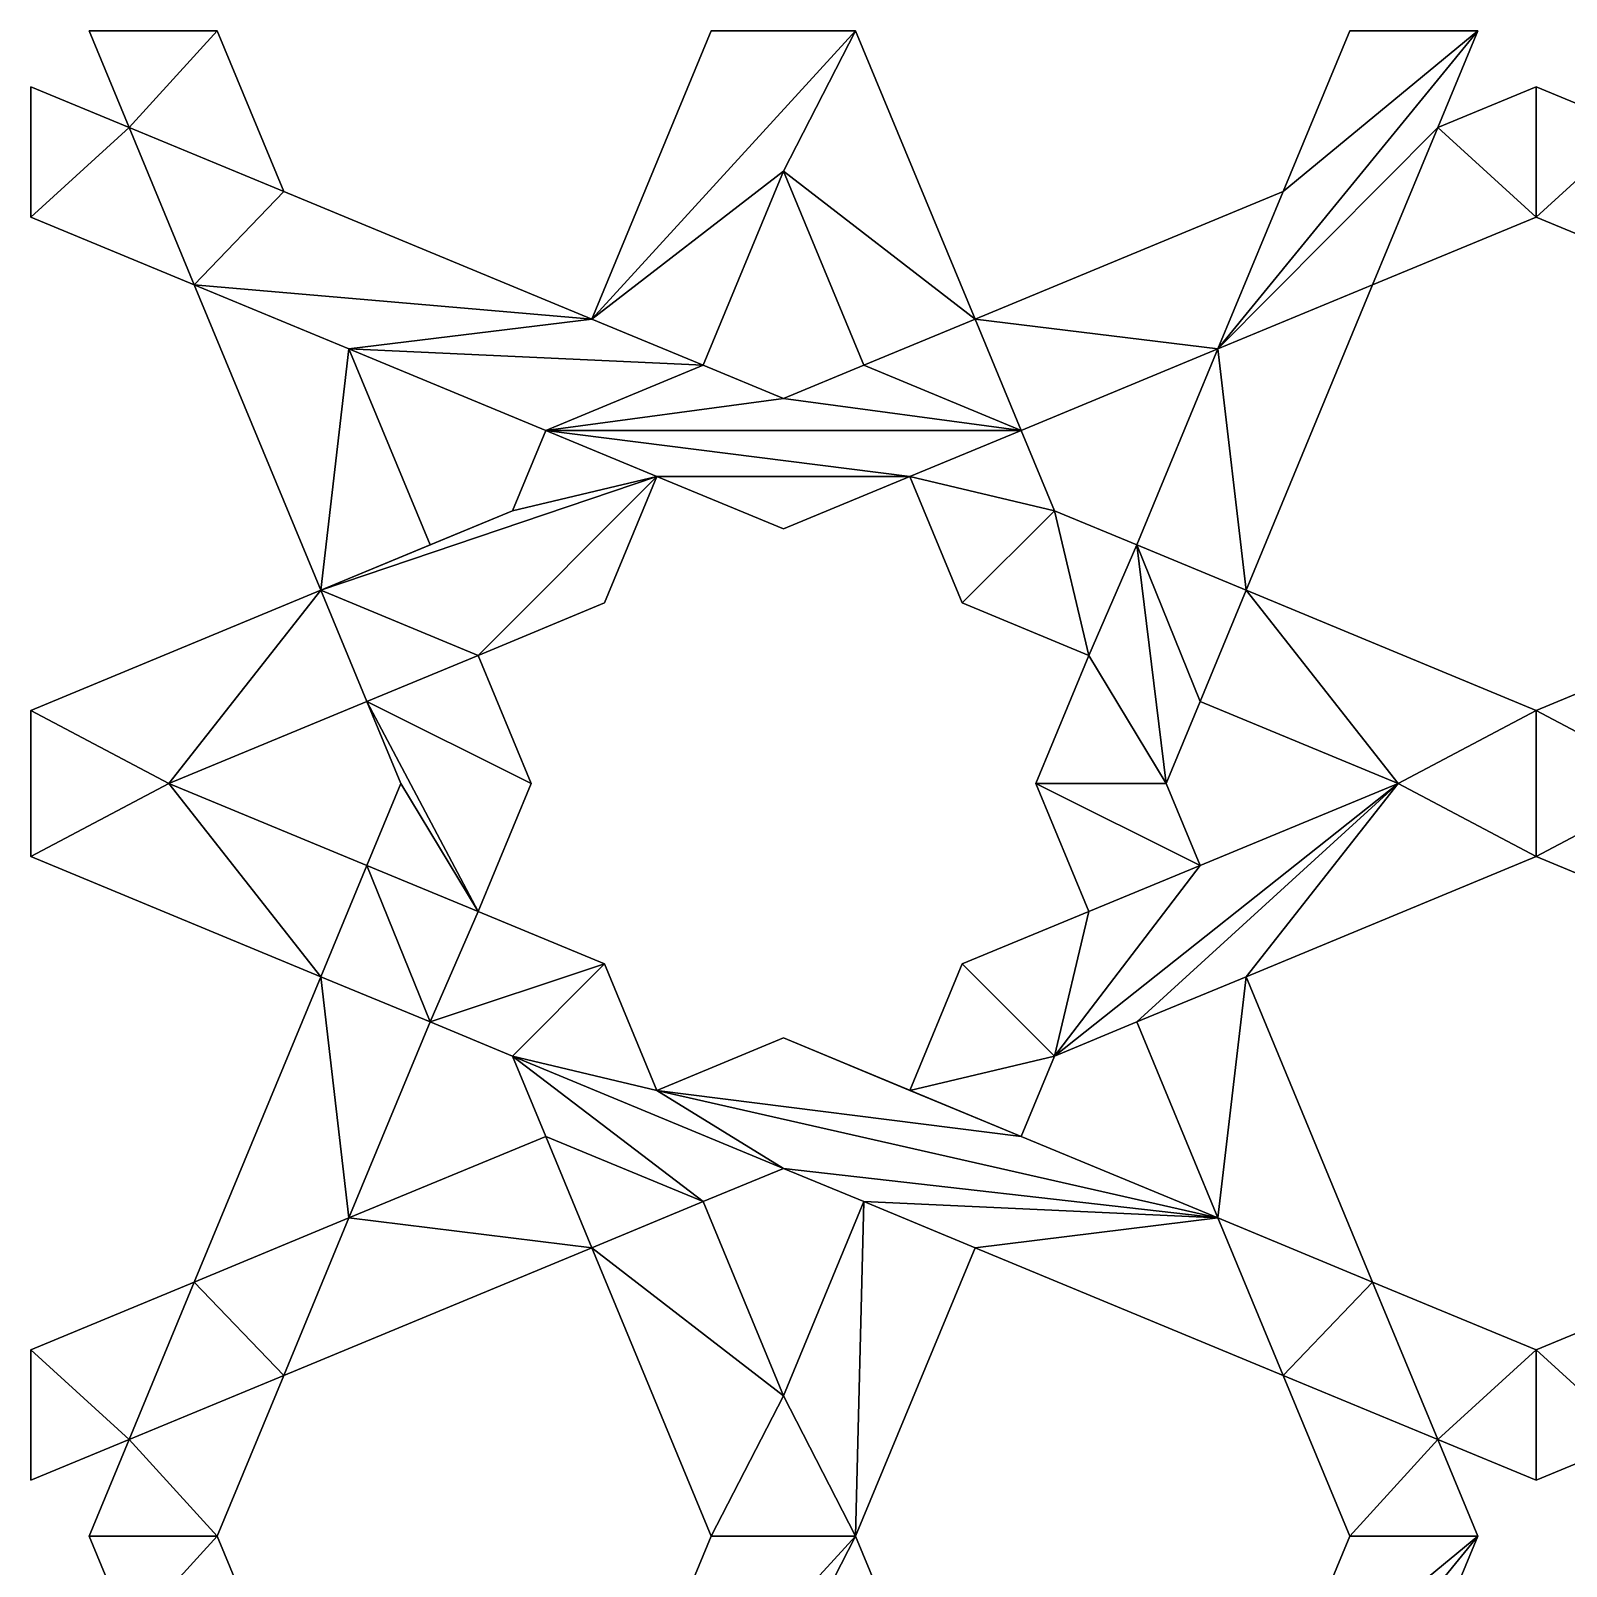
# Model space of a CAD drawing. Header units: centimetres. Extents: x -473 to 395, y -868 to 85.
# Drawn here: x 0 to 25.5, y -0.5 to 25 of the extents above; entities that cross this region are included whole.
import ezdxf

# ---------------------------------------------------------------- set-up
doc = ezdxf.new("R2010")
doc.units = ezdxf.units.CM
doc.layers.get('0').update_dxf_attribs({"true_color": 0x5890e1})

msp = doc.modelspace()

# ---------------------------------------------------------------- meshes
mesh = msp.add_polyface()
corners = [(6.632, 16.461, -0.5), (5.284, 19.716, -0.5), (5.284, 19.716, 0.5), (6.632, 16.461, 0.5), (2.294, 12.5, -0.5), (5.582, 13.862, -0.5), (5.582, 13.862, 0.5), (2.294, 12.5, 0.5), (6.146, 12.5, -0.5), (6.146, 12.5, 0.5), (9.317, 20.21, -0.5), (4.201, 22.33, -0.5), (4.201, 22.33, 0.5), (3.095, 25, -0.5), (3.095, 25, 0.5), (0.968, 25, -0.5), (0.968, 25, 0.5), (1.634, 23.393, -0.5), (1.634, 23.393, 0.5), (0, 24.07, -0.5), (0, 24.07, 0.5), (0, 21.905, -0.5), (0, 21.905, 0.5), (2.716, 20.78, -0.5), (2.716, 20.78, 0.5), (4.817, 15.709, -0.5), (4.817, 15.709, 0.5), (0, 13.714, -0.5), (0, 13.714, 0.5), (0, 11.286, 0.5), (0, 11.286, -0.5), (7.43, 14.627, -0.5), (7.43, 14.627, 0.5), (9.317, 20.21, 0.5)]
mesh.append_faces([[corners[k] for k in face] for face in [(0, 2, 3), (4, 6, 7), (5, 9, 6), (11, 14, 12), (13, 16, 14), (15, 18, 16), (17, 20, 18), (19, 22, 20), (21, 24, 22), (23, 26, 24), (25, 28, 26), (27, 29, 28), (17, 21, 19), (13, 17, 15)]], dxfattribs={"vtx0": -1})
mesh.append_faces([[corners[k] for k in face] for face in [(11, 17, 13), (27, 4, 30), (25, 4, 27), (10, 23, 11), (23, 1, 25)]], dxfattribs={"vtx0": -1, "vtx1": -1})
mesh.append_faces([[corners[k] for k in face] for face in [(11, 23, 17), (25, 31, 5), (10, 1, 23), (12, 18, 24), (26, 6, 32), (33, 24, 2)]], dxfattribs={"vtx0": -1, "vtx1": -1, "vtx2": -1})
mesh.append_faces([[corners[k] for k in face] for face in [(17, 23, 21), (25, 5, 4), (25, 1, 0), (18, 22, 24), (26, 7, 6), (26, 3, 2)]], dxfattribs={"vtx0": -1, "vtx2": -1})
mesh.append_faces([[corners[k] for k in face] for face in [(12, 14, 18), (28, 29, 7), (26, 28, 7), (33, 12, 24), (24, 26, 2)]], dxfattribs={"vtx1": -1, "vtx2": -1})
mesh.append_faces([[corners[k] for k in face] for face in [(0, 1, 2), (4, 5, 6), (5, 8, 9), (10, 11, 12), (11, 13, 14), (13, 15, 16), (15, 17, 18), (17, 19, 20), (19, 21, 22), (21, 23, 24), (23, 25, 26), (25, 27, 28), (18, 20, 22), (14, 16, 18)]], dxfattribs={"vtx2": -1})
mesh = msp.add_polyface()
corners = [(8.552, 18.363, -0.5), (7.999, 17.028, -0.5), (7.999, 17.028, 0.5), (8.552, 18.363, 0.5), (6.632, 16.461, -0.5), (6.632, 16.461, 0.5), (5.284, 19.716, -0.5), (5.284, 19.716, 0.5), (11.165, 19.445, -0.5), (12.5, 22.667, -0.5), (12.5, 22.667, 0.5), (11.165, 19.445, 0.5), (12.5, 18.892, -0.5), (12.5, 18.892, 0.5), (8.311, 12.5, -0.5), (7.43, 14.627, -0.5), (7.43, 14.627, 0.5), (8.311, 12.5, 0.5), (9.53, 15.497, -0.5), (9.53, 15.497, 0.5), (10.4, 17.597, -0.5), (10.4, 17.597, 0.5), (12.5, 16.727, -0.5), (12.5, 16.727, 0.5), (13.699, 25, -0.5), (11.301, 25, -0.5), (11.301, 25, 0.5), (9.317, 20.21, -0.5), (9.317, 20.21, 0.5), (4.201, 22.33, 0.5), (5.582, 13.862, -0.5), (4.817, 15.709, -0.5), (14.6, 17.597, -0.5), (5.582, 13.862, 0.5), (13.699, 25, 0.5), (4.817, 15.709, 0.5), (14.6, 17.597, 0.5)]
mesh.append_faces([[corners[k] for k in face] for face in [(0, 2, 3), (1, 5, 2), (6, 3, 7), (8, 10, 11), (12, 11, 13), (14, 16, 17), (15, 19, 16), (18, 21, 19), (20, 23, 21), (25, 28, 26), (27, 29, 28), (24, 27, 25), (15, 20, 18), (20, 32, 22)]], dxfattribs={"vtx0": -1})
mesh.append_faces([[corners[k] for k in face] for face in [(11, 3, 13)]], dxfattribs={"vtx0": -1, "vtx1": -1})
mesh.append_faces([[corners[k] for k in face] for face in [(31, 20, 15), (20, 0, 32), (31, 1, 20), (27, 8, 6), (24, 9, 27), (35, 16, 21), (21, 36, 3), (35, 21, 2), (28, 7, 11), (34, 28, 10)]], dxfattribs={"vtx0": -1, "vtx1": -1, "vtx2": -1})
mesh.append_faces([[corners[k] for k in face] for face in [(8, 0, 6), (30, 15, 14), (20, 1, 0), (31, 4, 1), (27, 9, 8), (11, 7, 3), (33, 17, 16), (21, 3, 2), (35, 2, 5), (28, 11, 10)]], dxfattribs={"vtx0": -1, "vtx2": -1})
mesh.append_faces([[corners[k] for k in face] for face in [(8, 12, 0)]], dxfattribs={"vtx1": -1, "vtx2": -1})
mesh.append_faces([[corners[k] for k in face] for face in [(0, 1, 2), (1, 4, 5), (6, 0, 3), (8, 9, 10), (12, 8, 11), (14, 15, 16), (15, 18, 19), (18, 20, 21), (20, 22, 23), (24, 25, 26), (25, 27, 28), (34, 26, 28), (16, 19, 21), (21, 23, 36)]], dxfattribs={"vtx2": -1})
mesh = msp.add_polyface()
corners = [(16.448, 18.363, -0.5), (19.716, 19.716, -0.5), (19.716, 19.716, 0.5), (16.448, 18.363, 0.5), (12.5, 22.667, -0.5), (13.835, 19.445, -0.5), (13.835, 19.445, 0.5), (12.5, 22.667, 0.5), (12.5, 18.892, -0.5), (12.5, 18.892, 0.5), (24.032, 25, -0.5), (21.905, 25, -0.5), (21.905, 25, 0.5), (24.032, 25, 0.5), (20.799, 22.33, -0.5), (20.799, 22.33, 0.5), (15.683, 20.21, -0.5), (15.683, 20.21, 0.5), (13.699, 25, -0.5), (13.699, 25, 0.5), (11.301, 25, 0.5), (20.183, 15.709, -0.5), (22.284, 20.78, -0.5), (22.284, 20.78, 0.5), (25, 21.905, -0.5), (25, 21.905, 0.5), (25, 24.07, -0.5), (25, 24.07, 0.5), (23.366, 23.393, -0.5), (23.366, 23.393, 0.5), (20.183, 15.709, 0.5)]
mesh.append_faces([[corners[k] for k in face] for face in [(0, 2, 3), (4, 6, 7), (5, 9, 6), (10, 12, 13), (11, 15, 12), (14, 17, 15), (16, 19, 17), (18, 20, 19), (22, 25, 23), (24, 27, 25), (26, 29, 27), (28, 13, 29), (24, 28, 26), (10, 14, 11)]], dxfattribs={"vtx0": -1})
mesh.append_faces([[corners[k] for k in face] for face in [(28, 1, 10), (22, 28, 24), (21, 1, 22), (0, 16, 1), (16, 4, 18)]], dxfattribs={"vtx0": -1, "vtx1": -1})
mesh.append_faces([[corners[k] for k in face] for face in [(22, 1, 28), (1, 14, 10), (0, 5, 16), (23, 29, 2), (2, 13, 15), (3, 17, 6)]], dxfattribs={"vtx0": -1, "vtx1": -1, "vtx2": -1})
mesh.append_faces([[corners[k] for k in face] for face in [(1, 16, 14), (16, 5, 4), (0, 8, 5), (2, 15, 17), (17, 7, 6), (3, 6, 9)]], dxfattribs={"vtx0": -1, "vtx2": -1})
mesh.append_faces([[corners[k] for k in face] for face in [(29, 13, 2), (23, 25, 29), (30, 23, 2), (3, 2, 17), (17, 19, 7)]], dxfattribs={"vtx1": -1, "vtx2": -1})
mesh.append_faces([[corners[k] for k in face] for face in [(0, 1, 2), (4, 5, 6), (5, 8, 9), (10, 11, 12), (11, 14, 15), (14, 16, 17), (16, 18, 19), (21, 22, 23), (22, 24, 25), (24, 26, 27), (26, 28, 29), (28, 10, 13), (25, 27, 29), (13, 12, 15)]], dxfattribs={"vtx2": -1})
mesh = msp.add_polyface()
corners = [(31.632, 16.461, -0.5), (30.284, 19.716, -0.5), (30.284, 19.716, 0.5), (31.632, 16.461, 0.5), (27.294, 12.5, -0.5), (30.582, 13.862, -0.5), (30.582, 13.862, 0.5), (27.294, 12.5, 0.5), (31.146, 12.5, -0.5), (31.146, 12.5, 0.5), (34.317, 20.21, -0.5), (29.201, 22.33, -0.5), (29.201, 22.33, 0.5), (28.095, 25, -0.5), (28.095, 25, 0.5), (25.968, 25, -0.5), (25.968, 25, 0.5), (26.634, 23.393, -0.5), (26.634, 23.393, 0.5), (25, 24.07, -0.5), (25, 24.07, 0.5), (25, 21.905, -0.5), (25, 21.905, 0.5), (27.716, 20.78, -0.5), (27.716, 20.78, 0.5), (29.817, 15.709, -0.5), (29.817, 15.709, 0.5), (25, 13.714, -0.5), (25, 13.714, 0.5), (25, 11.286, 0.5), (25, 11.286, -0.5), (32.43, 14.627, -0.5), (32.43, 14.627, 0.5), (34.317, 20.21, 0.5)]
mesh.append_faces([[corners[k] for k in face] for face in [(0, 2, 3), (4, 6, 7), (5, 9, 6), (11, 14, 12), (13, 16, 14), (15, 18, 16), (17, 20, 18), (19, 22, 20), (21, 24, 22), (23, 26, 24), (25, 28, 26), (27, 29, 28), (17, 21, 19), (13, 17, 15)]], dxfattribs={"vtx0": -1})
mesh.append_faces([[corners[k] for k in face] for face in [(11, 17, 13), (27, 4, 30), (25, 4, 27), (10, 23, 11), (23, 1, 25)]], dxfattribs={"vtx0": -1, "vtx1": -1})
mesh.append_faces([[corners[k] for k in face] for face in [(11, 23, 17), (25, 31, 5), (10, 1, 23), (12, 18, 24), (26, 6, 32), (33, 24, 2)]], dxfattribs={"vtx0": -1, "vtx1": -1, "vtx2": -1})
mesh.append_faces([[corners[k] for k in face] for face in [(17, 23, 21), (25, 5, 4), (25, 1, 0), (18, 22, 24), (26, 7, 6), (26, 3, 2)]], dxfattribs={"vtx0": -1, "vtx2": -1})
mesh.append_faces([[corners[k] for k in face] for face in [(12, 14, 18), (28, 29, 7), (26, 28, 7), (33, 12, 24), (24, 26, 2)]], dxfattribs={"vtx1": -1, "vtx2": -1})
mesh.append_faces([[corners[k] for k in face] for face in [(0, 1, 2), (4, 5, 6), (5, 8, 9), (10, 11, 12), (11, 13, 14), (13, 15, 16), (15, 17, 18), (17, 19, 20), (19, 21, 22), (21, 23, 24), (23, 25, 26), (25, 27, 28), (18, 20, 22), (14, 16, 18)]], dxfattribs={"vtx2": -1})
mesh = msp.add_polyface()
corners = [(19.716, 19.716, -0.5), (18.368, 16.461, -0.5), (18.368, 16.461, 0.5), (19.716, 19.716, 0.5), (17.001, 17.028, -0.5), (17.001, 17.028, 0.5), (16.448, 18.363, -0.5), (16.448, 18.363, 0.5), (18.854, 12.5, -0.5), (19.418, 13.862, -0.5), (19.418, 13.862, 0.5), (18.854, 12.5, 0.5), (22.706, 12.5, -0.5), (22.706, 12.5, 0.5), (12.5, 16.727, -0.5), (14.6, 17.597, -0.5), (14.6, 17.597, 0.5), (12.5, 16.727, 0.5), (15.47, 15.497, -0.5), (15.47, 15.497, 0.5), (17.57, 14.627, -0.5), (17.57, 14.627, 0.5), (16.689, 12.5, -0.5), (16.689, 12.5, 0.5), (25, 11.286, -0.5), (25, 13.714, -0.5), (25, 13.714, 0.5), (20.183, 15.709, -0.5), (20.183, 15.709, 0.5), (22.284, 20.78, 0.5), (8.552, 18.363, -0.5), (12.5, 18.892, -0.5), (25, 11.286, 0.5), (8.552, 18.363, 0.5), (12.5, 18.892, 0.5)]
mesh.append_faces([[corners[k] for k in face] for face in [(0, 2, 3), (1, 5, 2), (4, 7, 5), (8, 10, 11), (9, 13, 10), (14, 16, 17), (15, 19, 16), (18, 21, 19), (20, 23, 21), (25, 28, 26), (27, 29, 28)]], dxfattribs={"vtx0": -1})
mesh.append_faces([[corners[k] for k in face] for face in [(25, 12, 27), (24, 12, 25), (20, 8, 22), (18, 4, 20), (15, 4, 18)]], dxfattribs={"vtx0": -1, "vtx1": -1})
mesh.append_faces([[corners[k] for k in face] for face in [(27, 9, 1), (20, 1, 8), (15, 30, 6), (30, 31, 6), (28, 2, 10), (21, 11, 2), (16, 7, 33), (33, 7, 34)]], dxfattribs={"vtx0": -1, "vtx1": -1, "vtx2": -1})
mesh.append_faces([[corners[k] for k in face] for face in [(1, 9, 8), (27, 1, 0), (27, 12, 9), (20, 4, 1), (15, 6, 4), (2, 11, 10), (28, 3, 2), (28, 10, 13), (21, 2, 5), (16, 5, 7)]], dxfattribs={"vtx0": -1, "vtx2": -1})
mesh.append_faces([[corners[k] for k in face] for face in [(26, 28, 13), (32, 26, 13), (21, 23, 11), (19, 21, 5), (16, 19, 5)]], dxfattribs={"vtx1": -1, "vtx2": -1})
mesh.append_faces([[corners[k] for k in face] for face in [(0, 1, 2), (1, 4, 5), (4, 6, 7), (8, 9, 10), (9, 12, 13), (14, 15, 16), (15, 18, 19), (18, 20, 21), (20, 22, 23), (24, 25, 26), (25, 27, 28)]], dxfattribs={"vtx2": -1})
mesh = msp.add_polyface()
corners = [(6.146, 12.5, -0.5), (5.582, 11.138, -0.5), (5.582, 11.138, 0.5), (6.146, 12.5, 0.5), (2.294, 12.5, -0.5), (2.294, 12.5, 0.5), (5.284, 5.284, -0.5), (6.632, 8.539, -0.5), (6.632, 8.539, 0.5), (5.284, 5.284, 0.5), (8.552, 6.637, -0.5), (0, 13.714, -0.5), (0, 11.286, -0.5), (0, 11.286, 0.5), (4.817, 9.291, -0.5), (4.817, 9.291, 0.5), (2.716, 4.22, -0.5), (2.716, 4.22, 0.5), (0, 3.095, -0.5), (0, 3.095, 0.5), (0, 0.93, -0.5), (0, 0.93, 0.5), (1.634, 1.607, -0.5), (1.634, 1.607, 0.5), (0.968, 0, -0.5), (0.968, 0, 0.5), (3.095, 0, -0.5), (3.095, 0, 0.5), (4.201, 2.67, -0.5), (4.201, 2.67, 0.5), (9.317, 4.79, 0.5), (7.43, 10.373, -0.5), (5.582, 13.862, -0.5), (9.317, 4.79, -0.5)]
mesh.append_faces([[corners[k] for k in face] for face in [(0, 2, 3), (1, 5, 2), (6, 8, 9), (12, 15, 13), (14, 17, 15), (16, 19, 17), (18, 21, 19), (20, 23, 21), (22, 25, 23), (24, 27, 25), (26, 29, 27), (28, 30, 29), (22, 26, 24), (18, 22, 20)]], dxfattribs={"vtx0": -1})
mesh.append_faces([[corners[k] for k in face] for face in [(16, 22, 18), (28, 6, 33), (14, 6, 16), (12, 4, 14)]], dxfattribs={"vtx0": -1, "vtx1": -1})
mesh.append_faces([[corners[k] for k in face] for face in [(16, 28, 22), (16, 6, 28), (14, 1, 7), (17, 23, 29), (17, 29, 9), (15, 8, 2)]], dxfattribs={"vtx0": -1, "vtx1": -1, "vtx2": -1})
mesh.append_faces([[corners[k] for k in face] for face in [(31, 0, 32), (22, 28, 26), (14, 7, 6), (14, 4, 1), (23, 27, 29), (15, 9, 8), (15, 2, 5)]], dxfattribs={"vtx0": -1, "vtx2": -1})
mesh.append_faces([[corners[k] for k in face] for face in [(17, 19, 23), (29, 30, 9), (15, 17, 9), (13, 15, 5)]], dxfattribs={"vtx1": -1, "vtx2": -1})
mesh.append_faces([[corners[k] for k in face] for face in [(0, 1, 2), (1, 4, 5), (6, 7, 8), (10, 6, 9), (11, 12, 13), (12, 14, 15), (14, 16, 17), (16, 18, 19), (18, 20, 21), (20, 22, 23), (22, 24, 25), (24, 26, 27), (26, 28, 29), (23, 25, 27), (19, 21, 23)]], dxfattribs={"vtx2": -1})
mesh = msp.add_polyface()
corners = [(12.5, 8.273, -0.5), (10.4, 7.403, -0.5), (10.4, 7.403, 0.5), (12.5, 8.273, 0.5), (9.53, 9.503, -0.5), (9.53, 9.503, 0.5), (7.43, 10.373, -0.5), (7.43, 10.373, 0.5), (8.311, 12.5, -0.5), (8.311, 12.5, 0.5), (6.632, 8.539, -0.5), (7.999, 7.972, -0.5), (7.999, 7.972, 0.5), (6.632, 8.539, 0.5), (8.552, 6.637, -0.5), (8.552, 6.637, 0.5), (5.284, 5.284, 0.5), (12.5, 2.333, -0.5), (11.165, 5.555, -0.5), (11.165, 5.555, 0.5), (12.5, 2.333, 0.5), (12.5, 6.108, -0.5), (12.5, 6.108, 0.5), (4.201, 2.67, -0.5), (9.317, 4.79, -0.5), (9.317, 4.79, 0.5), (11.301, 0, -0.5), (11.301, 0, 0.5), (13.699, 0, 0.5), (5.582, 13.862, -0.5), (5.582, 11.138, -0.5), (6.146, 12.5, -0.5), (13.699, 0, -0.5), (5.284, 5.284, -0.5), (5.582, 13.862, 0.5), (6.146, 12.5, 0.5), (5.582, 11.138, 0.5)]
mesh.append_faces([[corners[k] for k in face] for face in [(0, 2, 3), (1, 5, 2), (4, 7, 5), (6, 9, 7), (10, 12, 13), (11, 15, 12), (14, 16, 15), (17, 19, 20), (18, 22, 19), (24, 27, 25), (26, 28, 27)]], dxfattribs={"vtx0": -1})
mesh.append_faces([[corners[k] for k in face] for face in [(18, 11, 21), (1, 11, 4), (26, 17, 32), (24, 17, 26)]], dxfattribs={"vtx0": -1, "vtx1": -1})
mesh.append_faces([[corners[k] for k in face] for face in [(1, 21, 11), (10, 30, 6), (24, 14, 18), (2, 12, 22), (13, 7, 36), (25, 19, 15)]], dxfattribs={"vtx0": -1, "vtx1": -1, "vtx2": -1})
mesh.append_faces([[corners[k] for k in face] for face in [(10, 6, 4), (4, 11, 10), (18, 14, 11), (29, 8, 6), (6, 30, 31), (24, 18, 17), (24, 33, 14), (7, 34, 35), (13, 5, 7), (5, 13, 12), (19, 12, 15), (34, 7, 9), (7, 35, 36), (25, 20, 19), (25, 15, 16)]], dxfattribs={"vtx0": -1, "vtx2": -1})
mesh.append_faces([[corners[k] for k in face] for face in [(19, 22, 12), (2, 5, 12), (27, 28, 20), (25, 27, 20)]], dxfattribs={"vtx1": -1, "vtx2": -1})
mesh.append_faces([[corners[k] for k in face] for face in [(0, 1, 2), (1, 4, 5), (4, 6, 7), (6, 8, 9), (10, 11, 12), (11, 14, 15), (17, 18, 19), (18, 21, 22), (23, 24, 25), (24, 26, 27)]], dxfattribs={"vtx2": -1})
mesh = msp.add_polyface()
corners = [(31.146, 12.5, -0.5), (30.582, 11.138, -0.5), (30.582, 11.138, 0.5), (31.146, 12.5, 0.5), (27.294, 12.5, -0.5), (27.294, 12.5, 0.5), (30.284, 5.284, -0.5), (31.632, 8.539, -0.5), (31.632, 8.539, 0.5), (30.284, 5.284, 0.5), (33.552, 6.637, -0.5), (25, 13.714, -0.5), (25, 11.286, -0.5), (25, 11.286, 0.5), (29.817, 9.291, -0.5), (29.817, 9.291, 0.5), (27.716, 4.22, -0.5), (27.716, 4.22, 0.5), (25, 3.095, -0.5), (25, 3.095, 0.5), (25, 0.93, -0.5), (25, 0.93, 0.5), (26.634, 1.607, -0.5), (26.634, 1.607, 0.5), (25.968, 0, -0.5), (25.968, 0, 0.5), (28.095, 0, -0.5), (28.095, 0, 0.5), (29.201, 2.67, -0.5), (29.201, 2.67, 0.5), (34.317, 4.79, 0.5), (32.43, 10.373, -0.5), (30.582, 13.862, -0.5), (34.317, 4.79, -0.5)]
mesh.append_faces([[corners[k] for k in face] for face in [(0, 2, 3), (1, 5, 2), (6, 8, 9), (12, 15, 13), (14, 17, 15), (16, 19, 17), (18, 21, 19), (20, 23, 21), (22, 25, 23), (24, 27, 25), (26, 29, 27), (28, 30, 29), (22, 26, 24), (18, 22, 20)]], dxfattribs={"vtx0": -1})
mesh.append_faces([[corners[k] for k in face] for face in [(16, 22, 18), (28, 6, 33), (14, 6, 16), (12, 4, 14)]], dxfattribs={"vtx0": -1, "vtx1": -1})
mesh.append_faces([[corners[k] for k in face] for face in [(16, 28, 22), (16, 6, 28), (14, 1, 7), (17, 23, 29), (17, 29, 9), (15, 8, 2)]], dxfattribs={"vtx0": -1, "vtx1": -1, "vtx2": -1})
mesh.append_faces([[corners[k] for k in face] for face in [(31, 0, 32), (22, 28, 26), (14, 7, 6), (14, 4, 1), (23, 27, 29), (15, 9, 8), (15, 2, 5)]], dxfattribs={"vtx0": -1, "vtx2": -1})
mesh.append_faces([[corners[k] for k in face] for face in [(17, 19, 23), (29, 30, 9), (15, 17, 9), (13, 15, 5)]], dxfattribs={"vtx1": -1, "vtx2": -1})
mesh.append_faces([[corners[k] for k in face] for face in [(0, 1, 2), (1, 4, 5), (6, 7, 8), (10, 6, 9), (11, 12, 13), (12, 14, 15), (14, 16, 17), (16, 18, 19), (18, 20, 21), (20, 22, 23), (22, 24, 25), (24, 26, 27), (26, 28, 29), (23, 25, 27), (19, 21, 23)]], dxfattribs={"vtx2": -1})
mesh = msp.add_polyface()
corners = [(19.418, 11.138, -0.5), (18.854, 12.5, -0.5), (18.854, 12.5, 0.5), (19.418, 11.138, 0.5), (22.706, 12.5, -0.5), (22.706, 12.5, 0.5), (18.368, 8.539, -0.5), (19.716, 5.284, -0.5), (19.716, 5.284, 0.5), (18.368, 8.539, 0.5), (15.683, 4.79, -0.5), (20.799, 2.67, -0.5), (20.799, 2.67, 0.5), (21.905, 0, -0.5), (21.905, 0, 0.5), (24.032, 0, -0.5), (24.032, 0, 0.5), (23.366, 1.607, -0.5), (23.366, 1.607, 0.5), (25, 0.93, -0.5), (25, 0.93, 0.5), (25, 3.095, -0.5), (25, 3.095, 0.5), (22.284, 4.22, -0.5), (22.284, 4.22, 0.5), (20.183, 9.291, -0.5), (20.183, 9.291, 0.5), (25, 11.286, -0.5), (25, 11.286, 0.5), (25, 13.714, 0.5), (17.001, 7.972, -0.5), (17.001, 7.972, 0.5), (15.683, 4.79, 0.5)]
mesh.append_faces([[corners[k] for k in face] for face in [(0, 2, 3), (4, 3, 5), (6, 8, 9), (11, 14, 12), (13, 16, 14), (15, 18, 16), (17, 20, 18), (19, 22, 20), (21, 24, 22), (23, 26, 24), (25, 28, 26), (27, 29, 28), (13, 17, 15), (17, 21, 19)]], dxfattribs={"vtx0": -1})
mesh.append_faces([[corners[k] for k in face] for face in [(11, 17, 13), (25, 4, 27), (23, 7, 25), (10, 7, 11)]], dxfattribs={"vtx0": -1, "vtx1": -1})
mesh.append_faces([[corners[k] for k in face] for face in [(11, 23, 17), (25, 6, 4), (11, 7, 23), (12, 18, 24), (26, 5, 9), (12, 24, 8)]], dxfattribs={"vtx0": -1, "vtx1": -1, "vtx2": -1})
mesh.append_faces([[corners[k] for k in face] for face in [(4, 6, 30), (30, 0, 4), (17, 23, 21), (25, 7, 6), (5, 31, 9), (31, 5, 3), (18, 22, 24), (26, 9, 8)]], dxfattribs={"vtx0": -1, "vtx2": -1})
mesh.append_faces([[corners[k] for k in face] for face in [(12, 14, 18), (26, 28, 5), (24, 26, 8), (32, 12, 8)]], dxfattribs={"vtx1": -1, "vtx2": -1})
mesh.append_faces([[corners[k] for k in face] for face in [(0, 1, 2), (4, 0, 3), (6, 7, 8), (10, 11, 12), (11, 13, 14), (13, 15, 16), (15, 17, 18), (17, 19, 20), (19, 21, 22), (21, 23, 24), (23, 25, 26), (25, 27, 28), (14, 16, 18), (18, 20, 22)]], dxfattribs={"vtx2": -1})
mesh = msp.add_polyface()
corners = [(16.448, 6.637, -0.5), (17.001, 7.972, -0.5), (17.001, 7.972, 0.5), (16.448, 6.637, 0.5), (18.368, 8.539, -0.5), (18.368, 8.539, 0.5), (19.716, 5.284, -0.5), (19.716, 5.284, 0.5), (17.57, 10.373, -0.5), (15.47, 9.503, -0.5), (15.47, 9.503, 0.5), (17.57, 10.373, 0.5), (14.6, 7.403, -0.5), (14.6, 7.403, 0.5), (12.5, 8.273, -0.5), (12.5, 8.273, 0.5), (16.689, 12.5, -0.5), (16.689, 12.5, 0.5), (12.5, 6.108, -0.5), (13.835, 5.555, -0.5), (13.835, 5.555, 0.5), (12.5, 6.108, 0.5), (12.5, 2.333, -0.5), (12.5, 2.333, 0.5), (11.301, 0, -0.5), (13.699, 0, -0.5), (13.699, 0, 0.5), (15.683, 4.79, -0.5), (15.683, 4.79, 0.5), (20.799, 2.67, 0.5), (10.4, 7.403, -0.5), (19.418, 11.138, -0.5), (18.854, 12.5, -0.5), (10.4, 7.403, 0.5), (19.418, 11.138, 0.5), (18.854, 12.5, 0.5)]
mesh.append_faces([[corners[k] for k in face] for face in [(0, 2, 3), (1, 5, 2), (6, 3, 7), (8, 10, 11), (9, 13, 10), (12, 15, 13), (16, 11, 17), (18, 20, 21), (19, 23, 20), (25, 28, 26), (27, 29, 28)]], dxfattribs={"vtx0": -1})
mesh.append_faces([[corners[k] for k in face] for face in [(14, 0, 30), (12, 0, 14), (9, 1, 12), (8, 1, 9), (25, 19, 27), (16, 31, 8)]], dxfattribs={"vtx0": -1, "vtx1": -1})
mesh.append_faces([[corners[k] for k in face] for face in [(6, 18, 30), (8, 31, 1), (27, 19, 6), (7, 33, 21), (11, 2, 34), (28, 7, 20)]], dxfattribs={"vtx0": -1, "vtx1": -1, "vtx2": -1})
mesh.append_faces([[corners[k] for k in face] for face in [(30, 0, 6), (6, 19, 18), (12, 1, 0), (25, 22, 19), (16, 32, 31), (33, 7, 3), (7, 21, 20), (13, 3, 2), (26, 20, 23), (17, 34, 35)]], dxfattribs={"vtx0": -1, "vtx2": -1})
mesh.append_faces([[corners[k] for k in face] for face in [(15, 33, 3), (13, 15, 3), (10, 13, 2), (11, 10, 2), (26, 28, 20), (17, 11, 34)]], dxfattribs={"vtx1": -1, "vtx2": -1})
mesh.append_faces([[corners[k] for k in face] for face in [(0, 1, 2), (1, 4, 5), (6, 0, 3), (8, 9, 10), (9, 12, 13), (12, 14, 15), (16, 8, 11), (18, 19, 20), (19, 22, 23), (24, 25, 26), (25, 27, 28)]], dxfattribs={"vtx2": -1})
mesh = msp.add_polyface()
corners = [(6.632, -8.539, -0.5), (5.284, -5.284, -0.5), (5.284, -5.284, 0.5), (6.632, -8.539, 0.5), (2.294, -12.5, -0.5), (5.582, -11.138, -0.5), (5.582, -11.138, 0.5), (2.294, -12.5, 0.5), (6.146, -12.5, -0.5), (6.146, -12.5, 0.5), (9.317, -4.79, -0.5), (4.201, -2.67, -0.5), (4.201, -2.67, 0.5), (3.095, 0, -0.5), (3.095, 0, 0.5), (0.968, 0, -0.5), (0.968, 0, 0.5), (1.634, -1.607, -0.5), (1.634, -1.607, 0.5), (0, -0.93, -0.5), (0, -0.93, 0.5), (0, -3.095, -0.5), (0, -3.095, 0.5), (2.716, -4.22, -0.5), (2.716, -4.22, 0.5), (4.817, -9.291, -0.5), (4.817, -9.291, 0.5), (0, -11.286, -0.5), (0, -11.286, 0.5), (0, -13.714, 0.5), (0, -13.714, -0.5), (7.43, -10.373, -0.5), (7.43, -10.373, 0.5), (9.317, -4.79, 0.5)]
mesh.append_faces([[corners[k] for k in face] for face in [(0, 2, 3), (4, 6, 7), (5, 9, 6), (11, 14, 12), (13, 16, 14), (15, 18, 16), (17, 20, 18), (19, 22, 20), (21, 24, 22), (23, 26, 24), (25, 28, 26), (27, 29, 28), (17, 21, 19), (13, 17, 15)]], dxfattribs={"vtx0": -1})
mesh.append_faces([[corners[k] for k in face] for face in [(11, 17, 13), (27, 4, 30), (25, 4, 27), (10, 23, 11), (23, 1, 25)]], dxfattribs={"vtx0": -1, "vtx1": -1})
mesh.append_faces([[corners[k] for k in face] for face in [(11, 23, 17), (25, 31, 5), (10, 1, 23), (12, 18, 24), (26, 6, 32), (33, 24, 2)]], dxfattribs={"vtx0": -1, "vtx1": -1, "vtx2": -1})
mesh.append_faces([[corners[k] for k in face] for face in [(17, 23, 21), (25, 5, 4), (25, 1, 0), (18, 22, 24), (26, 7, 6), (26, 3, 2)]], dxfattribs={"vtx0": -1, "vtx2": -1})
mesh.append_faces([[corners[k] for k in face] for face in [(12, 14, 18), (28, 29, 7), (26, 28, 7), (33, 12, 24), (24, 26, 2)]], dxfattribs={"vtx1": -1, "vtx2": -1})
mesh.append_faces([[corners[k] for k in face] for face in [(0, 1, 2), (4, 5, 6), (5, 8, 9), (10, 11, 12), (11, 13, 14), (13, 15, 16), (15, 17, 18), (17, 19, 20), (19, 21, 22), (21, 23, 24), (23, 25, 26), (25, 27, 28), (18, 20, 22), (14, 16, 18)]], dxfattribs={"vtx2": -1})
mesh = msp.add_polyface()
corners = [(8.552, -6.637, -0.5), (7.999, -7.972, -0.5), (7.999, -7.972, 0.5), (8.552, -6.637, 0.5), (6.632, -8.539, -0.5), (6.632, -8.539, 0.5), (5.284, -5.284, -0.5), (5.284, -5.284, 0.5), (11.165, -5.555, -0.5), (12.5, -2.333, -0.5), (12.5, -2.333, 0.5), (11.165, -5.555, 0.5), (12.5, -6.108, -0.5), (12.5, -6.108, 0.5), (8.311, -12.5, -0.5), (7.43, -10.373, -0.5), (7.43, -10.373, 0.5), (8.311, -12.5, 0.5), (9.53, -9.503, -0.5), (9.53, -9.503, 0.5), (10.4, -7.403, -0.5), (10.4, -7.403, 0.5), (12.5, -8.273, -0.5), (12.5, -8.273, 0.5), (13.699, 0, -0.5), (11.301, 0, -0.5), (11.301, 0, 0.5), (9.317, -4.79, -0.5), (9.317, -4.79, 0.5), (4.201, -2.67, 0.5), (5.582, -11.138, -0.5), (4.817, -9.291, -0.5), (14.6, -7.403, -0.5), (5.582, -11.138, 0.5), (13.699, 0, 0.5), (4.817, -9.291, 0.5), (14.6, -7.403, 0.5)]
mesh.append_faces([[corners[k] for k in face] for face in [(0, 2, 3), (1, 5, 2), (6, 3, 7), (8, 10, 11), (12, 11, 13), (14, 16, 17), (15, 19, 16), (18, 21, 19), (20, 23, 21), (25, 28, 26), (27, 29, 28), (24, 27, 25), (15, 20, 18), (20, 32, 22)]], dxfattribs={"vtx0": -1})
mesh.append_faces([[corners[k] for k in face] for face in [(11, 3, 13)]], dxfattribs={"vtx0": -1, "vtx1": -1})
mesh.append_faces([[corners[k] for k in face] for face in [(31, 20, 15), (20, 0, 32), (31, 1, 20), (27, 8, 6), (24, 9, 27), (35, 16, 21), (21, 36, 3), (35, 21, 2), (28, 7, 11), (34, 28, 10)]], dxfattribs={"vtx0": -1, "vtx1": -1, "vtx2": -1})
mesh.append_faces([[corners[k] for k in face] for face in [(8, 0, 6), (30, 15, 14), (20, 1, 0), (31, 4, 1), (27, 9, 8), (11, 7, 3), (33, 17, 16), (21, 3, 2), (35, 2, 5), (28, 11, 10)]], dxfattribs={"vtx0": -1, "vtx2": -1})
mesh.append_faces([[corners[k] for k in face] for face in [(8, 12, 0)]], dxfattribs={"vtx1": -1, "vtx2": -1})
mesh.append_faces([[corners[k] for k in face] for face in [(0, 1, 2), (1, 4, 5), (6, 0, 3), (8, 9, 10), (12, 8, 11), (14, 15, 16), (15, 18, 19), (18, 20, 21), (20, 22, 23), (24, 25, 26), (25, 27, 28), (34, 26, 28), (16, 19, 21), (21, 23, 36)]], dxfattribs={"vtx2": -1})
mesh = msp.add_polyface()
corners = [(16.448, -6.637, -0.5), (19.716, -5.284, -0.5), (19.716, -5.284, 0.5), (16.448, -6.637, 0.5), (12.5, -2.333, -0.5), (13.835, -5.555, -0.5), (13.835, -5.555, 0.5), (12.5, -2.333, 0.5), (12.5, -6.108, -0.5), (12.5, -6.108, 0.5), (24.032, 0, -0.5), (21.905, 0, -0.5), (21.905, 0, 0.5), (24.032, 0, 0.5), (20.799, -2.67, -0.5), (20.799, -2.67, 0.5), (15.683, -4.79, -0.5), (15.683, -4.79, 0.5), (13.699, 0, -0.5), (13.699, 0, 0.5), (11.301, 0, 0.5), (20.183, -9.291, -0.5), (22.284, -4.22, -0.5), (22.284, -4.22, 0.5), (25, -3.095, -0.5), (25, -3.095, 0.5), (25, -0.93, -0.5), (25, -0.93, 0.5), (23.366, -1.607, -0.5), (23.366, -1.607, 0.5), (20.183, -9.291, 0.5)]
mesh.append_faces([[corners[k] for k in face] for face in [(0, 2, 3), (4, 6, 7), (5, 9, 6), (10, 12, 13), (11, 15, 12), (14, 17, 15), (16, 19, 17), (18, 20, 19), (22, 25, 23), (24, 27, 25), (26, 29, 27), (28, 13, 29), (24, 28, 26), (10, 14, 11)]], dxfattribs={"vtx0": -1})
mesh.append_faces([[corners[k] for k in face] for face in [(28, 1, 10), (22, 28, 24), (21, 1, 22), (0, 16, 1), (16, 4, 18)]], dxfattribs={"vtx0": -1, "vtx1": -1})
mesh.append_faces([[corners[k] for k in face] for face in [(22, 1, 28), (1, 14, 10), (0, 5, 16), (23, 29, 2), (2, 13, 15), (3, 17, 6)]], dxfattribs={"vtx0": -1, "vtx1": -1, "vtx2": -1})
mesh.append_faces([[corners[k] for k in face] for face in [(1, 16, 14), (16, 5, 4), (0, 8, 5), (2, 15, 17), (17, 7, 6), (3, 6, 9)]], dxfattribs={"vtx0": -1, "vtx2": -1})
mesh.append_faces([[corners[k] for k in face] for face in [(29, 13, 2), (23, 25, 29), (30, 23, 2), (3, 2, 17), (17, 19, 7)]], dxfattribs={"vtx1": -1, "vtx2": -1})
mesh.append_faces([[corners[k] for k in face] for face in [(0, 1, 2), (4, 5, 6), (5, 8, 9), (10, 11, 12), (11, 14, 15), (14, 16, 17), (16, 18, 19), (21, 22, 23), (22, 24, 25), (24, 26, 27), (26, 28, 29), (28, 10, 13), (25, 27, 29), (13, 12, 15)]], dxfattribs={"vtx2": -1})
mesh = msp.add_polyface()
corners = [(31.632, -8.539, -0.5), (30.284, -5.284, -0.5), (30.284, -5.284, 0.5), (31.632, -8.539, 0.5), (27.294, -12.5, -0.5), (30.582, -11.138, -0.5), (30.582, -11.138, 0.5), (27.294, -12.5, 0.5), (31.146, -12.5, -0.5), (31.146, -12.5, 0.5), (34.317, -4.79, -0.5), (29.201, -2.67, -0.5), (29.201, -2.67, 0.5), (28.095, 0, -0.5), (28.095, 0, 0.5), (25.968, 0, -0.5), (25.968, 0, 0.5), (26.634, -1.607, -0.5), (26.634, -1.607, 0.5), (25, -0.93, -0.5), (25, -0.93, 0.5), (25, -3.095, -0.5), (25, -3.095, 0.5), (27.716, -4.22, -0.5), (27.716, -4.22, 0.5), (29.817, -9.291, -0.5), (29.817, -9.291, 0.5), (25, -11.286, -0.5), (25, -11.286, 0.5), (25, -13.714, 0.5), (25, -13.714, -0.5), (32.43, -10.373, -0.5), (32.43, -10.373, 0.5), (34.317, -4.79, 0.5)]
mesh.append_faces([[corners[k] for k in face] for face in [(0, 2, 3), (4, 6, 7), (5, 9, 6), (11, 14, 12), (13, 16, 14), (15, 18, 16), (17, 20, 18), (19, 22, 20), (21, 24, 22), (23, 26, 24), (25, 28, 26), (27, 29, 28), (17, 21, 19), (13, 17, 15)]], dxfattribs={"vtx0": -1})
mesh.append_faces([[corners[k] for k in face] for face in [(11, 17, 13), (27, 4, 30), (25, 4, 27), (10, 23, 11), (23, 1, 25)]], dxfattribs={"vtx0": -1, "vtx1": -1})
mesh.append_faces([[corners[k] for k in face] for face in [(11, 23, 17), (25, 31, 5), (10, 1, 23), (12, 18, 24), (26, 6, 32), (33, 24, 2)]], dxfattribs={"vtx0": -1, "vtx1": -1, "vtx2": -1})
mesh.append_faces([[corners[k] for k in face] for face in [(17, 23, 21), (25, 5, 4), (25, 1, 0), (18, 22, 24), (26, 7, 6), (26, 3, 2)]], dxfattribs={"vtx0": -1, "vtx2": -1})
mesh.append_faces([[corners[k] for k in face] for face in [(12, 14, 18), (28, 29, 7), (26, 28, 7), (33, 12, 24), (24, 26, 2)]], dxfattribs={"vtx1": -1, "vtx2": -1})
mesh.append_faces([[corners[k] for k in face] for face in [(0, 1, 2), (4, 5, 6), (5, 8, 9), (10, 11, 12), (11, 13, 14), (13, 15, 16), (15, 17, 18), (17, 19, 20), (19, 21, 22), (21, 23, 24), (23, 25, 26), (25, 27, 28), (18, 20, 22), (14, 16, 18)]], dxfattribs={"vtx2": -1})

doc.saveas('drawing.dxf')
